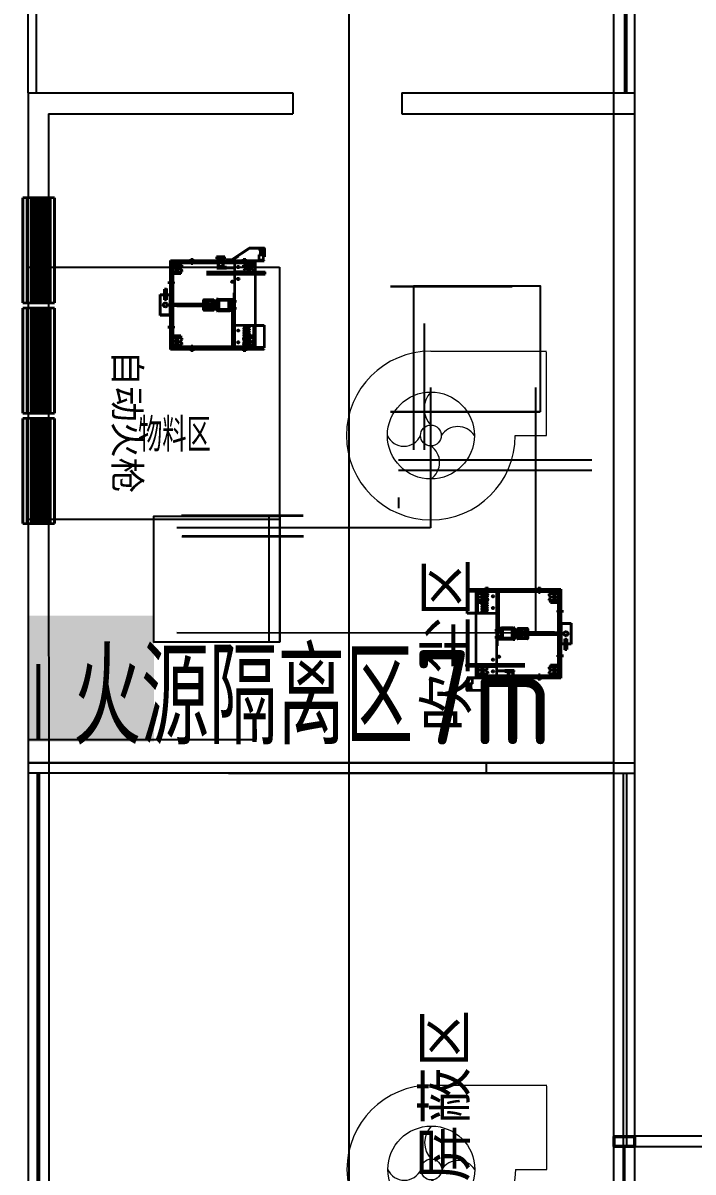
# Model space of a CAD drawing. Header units: millimetres. Extents: x -93009755325 to 1190721, y -74648 to 62868853516.
# Drawn here: x 245278 to 248468, y -27011 to -21541 of the extents above; entities that cross this region are included whole.
import ezdxf

# ---------------------------------------------------------------- set-up
doc = ezdxf.new("R2010")
doc.units = ezdxf.units.MM
doc.layers.add('Layer2', color=6, linetype='Continuous', lineweight=13)
doc.layers.add('设备层', color=7, linetype='Continuous', lineweight=13)
doc.layers.add('WINDOW_TEXT', color=7, linetype='Continuous')
doc.styles.add('ISO Proportional', font='isocp.shx', dxfattribs={"bigfont": 'gbcbig.shx'})

# ---------------------------------------------------------------- blocks, each defined once
blk = doc.blocks.new('sdafaf')
at = {"color": 0, "lineweight": 35}
for p, q in [((-25720.4, -102294.8), (-25720.4, -102350.8)), ((-25720.4, -102294.8), (-25664.4, -102294.8)), ((-25720.4, -102347.8), (-25720.4, -102297.8)), ((-25717.4, -102297.8), (-25667.4, -102297.8)), ((-25717.4, -102347.8), (-25717.4, -102297.8)), ((-25717.4, -102297.8), (-25717.4, -102347.8)), ((-25667.4, -102297.8), (-25667.4, -102347.8)), ((-25664.4, -102294.8), (-25664.4, -102350.8)), ((-25664.4, -102350.8), (-25720.4, -102350.8)), ((-25667.4, -102347.8), (-25717.4, -102347.8))]:
    blk.add_line(p, q, dxfattribs=at)
blk = doc.blocks.new('dsdsd')
at = {"color": 0, "lineweight": 35}
for p, q in [((-25914.4, -102299.8), (-25914.4, -102345.8)), ((-25912.4, -102297.8), (-25866.4, -102297.8)), ((-25912.4, -102343.8), (-25912.4, -102301.8)), ((-25910.4, -102299.8), (-25868.4, -102299.8)), ((-25868.4, -102345.8), (-25910.4, -102345.8)), ((-25866.4, -102301.8), (-25866.4, -102343.8)), ((-25864.4, -102299.8), (-25864.4, -102345.8)), ((-25866.4, -102347.8), (-25912.4, -102347.8))]:
    blk.add_line(p, q, dxfattribs=at)
for centre, start, end in [((-25912.4, -102299.8), 90, 180), ((-25912.4, -102345.8), 180, 270), ((-25910.4, -102301.8), 90, 180), ((-25910.4, -102343.8), 180, 270), ((-25868.4, -102301.8), 0, 90), ((-25868.4, -102343.8), 270, 0), ((-25866.4, -102299.8), 0, 90), ((-25866.4, -102345.8), 270, 0)]:
    blk.add_arc(centre, 2, start, end, dxfattribs=at)
blk = doc.blocks.new('hsgssgagwg')
at = {"color": 0, "lineweight": 35}
for p, q in [((-21184.1, -101696.3), (-21076.1, -101696.3)), ((-21184.1, -101796.3), (-21184.1, -101696.3)), ((-21182.1, -101796.3), (-21182.1, -101696.3)), ((-21078.1, -101696.3), (-21078.1, -101796.3)), ((-21076.1, -101696.3), (-21076.1, -101796.3)), ((-21184.1, -101746.3), (-21078.1, -101746.3)), ((-21184.1, -101748.3), (-21078.1, -101748.3)), ((-21184.1, -101796.3), (-21182.1, -101796.3)), ((-21184.1, -101836.3), (-21184.1, -101796.3)), ((-21078.1, -101796.3), (-21076.1, -101796.3)), ((-21076.1, -101796.3), (-21076.1, -101836.3)), ((-21076.1, -101836.3), (-21184.1, -101836.3))]:
    blk.add_line(p, q, dxfattribs=at)
for centre in [(-21174.1, -101769.3), (-21174.1, -101780.3), (-21167.9, -101791.3), (-21163.1, -101769.3), (-21163.1, -101780.3), (-21156.9, -101791.3), (-21152.1, -101769.3), (-21152.1, -101780.3), (-21145.9, -101791.3), (-21141.1, -101769.3), (-21141.1, -101780.3), (-21134.9, -101791.3), (-21130.1, -101769.3), (-21130.1, -101780.3), (-21123.9, -101791.3), (-21119.1, -101769.3), (-21119.1, -101780.3), (-21112.9, -101791.3), (-21108.1, -101769.3), (-21108.1, -101780.3), (-21101.9, -101791.3), (-21101.9, -101791.3), (-21097.1, -101769.3), (-21097.1, -101780.3), (-21090.9, -101791.3), (-21090.9, -101791.3), (-21086.1, -101769.3), (-21086.1, -101780.3), (-21158.1, -101820.3), (-21102.1, -101820.3)]:
    blk.add_circle(centre, 3, dxfattribs=at)
blk = doc.blocks.new('1111111111111111111111111')
at = {"color": 0, "lineweight": 35}
for p, q in [((-22135.3, -102613.6), (-22135.3, -102893.5)), ((-22130.3, -102613.6), (-22130.3, -102893.5)), ((-22125.3, -102613.6), (-22125.3, -102893.5)), ((-22130.3, -102845.2), (-22130.3, -102893.5)), ((-22135.3, -102893.5), (-22125.3, -102893.5))]:
    blk.add_line(p, q, dxfattribs=at)
blk = doc.blocks.new('dasdd')
at = {"color": 0, "lineweight": 35}
for p, q in [((-22075, -101217), (-22065, -101217)), ((-22075, -101221), (-22065, -101221)), ((-22075, -101225), (-22065, -101225)), ((-22055, -101201), (-22065, -101201)), ((-22065, -101201), (-22065, -101221)), ((-22065, -101221), (-22065, -101241)), ((-22065, -101241), (-22055, -101241)), ((-22055, -101241), (-22055, -101201))]:
    blk.add_line(p, q, dxfattribs=at)
blk = doc.blocks.new('555555')
at = {"color": 0, "lineweight": 35}
for p, q in [((-22260.3, -102749.2), (-22262.3, -102749.2)), ((-22262.3, -102749.2), (-22262.3, -102752.2)), ((-22262.3, -102749.2), (-22251.3, -102749.2)), ((-22262.3, -102752.2), (-22254.3, -102752.2)), ((-22260.3, -102740.2), (-22261.3, -102740.2)), ((-22260.3, -102732.1), (-22260.3, -102752.2)), ((-22260.3, -102732.1), (-22254.3, -102732.1)), ((-22257.3, -102732.1), (-22257.3, -102752.2)), ((-22254.3, -102732.1), (-22254.3, -102752.2)), ((-22254.3, -102752.2), (-22251.3, -102752.2)), ((-22251.3, -102752.2), (-22251.3, -102749.2))]:
    blk.add_line(p, q, dxfattribs=at)
blk = doc.blocks.new('777777777777777')
at = {"color": 0, "lineweight": 35}
for p, q in [((-22226.3, -102749.2), (-22228.3, -102749.2)), ((-22228.3, -102749.2), (-22228.3, -102752.2)), ((-22228.3, -102749.2), (-22217.3, -102749.2)), ((-22228.3, -102752.2), (-22220.3, -102752.2)), ((-22226.3, -102740.2), (-22227.3, -102740.2)), ((-22226.3, -102732.1), (-22226.3, -102752.2)), ((-22226.3, -102732.1), (-22220.3, -102732.1)), ((-22226.3, -102740.2), (-22226.3, -102745.2)), ((-22223.3, -102732.1), (-22223.3, -102752.2)), ((-22223.3, -102740.2), (-22223.3, -102745.2)), ((-22220.3, -102732.1), (-22220.3, -102752.2)), ((-22220.3, -102740.2), (-22220.3, -102745.2)), ((-22220.3, -102752.2), (-22217.3, -102752.2)), ((-22217.3, -102752.2), (-22217.3, -102749.2))]:
    blk.add_line(p, q, dxfattribs=at)
blk = doc.blocks.new('afsafafafaf')
at = {"color": 0, "lineweight": 35}
for p, q in [((-22452.3, -102218.8), (-22458.3, -102218.8)), ((-22458.3, -102230.8), (-22458.3, -102218.8)), ((-22437, -102220.8), (-22458.3, -102220.8)), ((-22437, -102224.8), (-22458.3, -102224.8)), ((-22437, -102228.8), (-22458.3, -102228.8)), ((-22452.3, -102230.8), (-22458.3, -102230.8)), ((-22452.3, -102230.8), (-22452.3, -102218.8)), ((-22437, -102228.8), (-22437, -102220.8))]:
    blk.add_line(p, q, dxfattribs=at)
blk = doc.blocks.new('EWEGGSGS')
at = {"color": 0, "lineweight": 35}
for p, q in [((-13541, -102445.2), (-13121, -102445.2)), ((-13541, -102845.2), (-13541, -102445.2)), ((-13541, -102445.2), (-13541, -102545.2)), ((-13531, -102845.2), (-13531, -102455.2)), ((-13531, -102455.2), (-13131, -102455.2)), ((-13131, -102455.2), (-13131, -102845.2)), ((-13121, -102445.2), (-13121, -102845.2)), ((-13541, -102745.2), (-13541, -102695.2)), ((-13531, -102785.2), (-13531, -102749.2)), ((-13131, -102749.2), (-13131, -102785.2)), ((-13531, -102845.2), (-13541, -102845.2)), ((-13121, -102845.2), (-13131, -102845.2))]:
    blk.add_line(p, q, dxfattribs=at)
for p, rotation in [((88787.8, -124895.2), 270), ((88999.8, -124895.2), 270), ((-35571.3, -204770), 180), ((-35571.3, -205020), 180)]:
    blk.add_blockref('afsafafafaf', p, dxfattribs=dict(at, rotation=rotation))
for p in [(8909.3, -320.4), (8909.3, -570.4)]:
    blk.add_blockref('afsafafafaf', p, dxfattribs=at)
blk = doc.blocks.new('GSSG')
at = {"color": 0, "lineweight": 35}
for p, q in [((-17645.7, -102116), (-17645.7, -102080)), ((-17645.7, -102080), (-17635.7, -102080)), ((-17645.7, -102094), (-17593.7, -102094)), ((-17645.7, -102098), (-17593.7, -102098)), ((-17645.7, -102102), (-17593.7, -102102)), ((-17645.7, -102116), (-17635.7, -102116)), ((-17635.7, -102080), (-17635.7, -102116)), ((-17634.7, -102073), (-17634.7, -102123)), ((-17634.7, -102073), (-17629.7, -102073)), ((-17634.7, -102123), (-17629.7, -102123)), ((-17619.7, -102083), (-17629.7, -102073)), ((-17619.7, -102113), (-17629.7, -102123)), ((-17619.7, -102083), (-17609.7, -102073)), ((-17619.7, -102098), (-17619.7, -102083)), ((-17619.7, -102098), (-17619.7, -102113)), ((-17619.7, -102113), (-17609.7, -102123)), ((-17609.7, -102073), (-17604.7, -102073)), ((-17609.7, -102123), (-17604.7, -102123)), ((-17604.7, -102123), (-17604.7, -102073)), ((-17603.7, -102116), (-17603.7, -102080)), ((-17603.7, -102080), (-17593.7, -102080)), ((-17593.7, -102116), (-17603.7, -102116)), ((-17593.7, -102116), (-17593.7, -102080))]:
    blk.add_line(p, q, dxfattribs=at)
blk = doc.blocks.new('gaffafa')
at = {"color": 0, "lineweight": 35}
for p, q in [((-18533, -100776.2), (-18533, -100676.2)), ((-18533, -100676.2), (-18531, -100676.2)), ((-18531, -100676.2), (-18483, -100676.2)), ((-18531, -100676.2), (-18531, -100776.2)), ((-18531, -100678.2), (-18483, -100678.2)), ((-18485, -100676.2), (-18485, -100776.2)), ((-18483, -100676.2), (-18483, -100776.2)), ((-18563, -100731.2), (-18563, -100721.2)), ((-18563, -100721.2), (-18533, -100721.2)), ((-18533, -100731.2), (-18563, -100731.2)), ((-18513.4, -100801.6), (-18513.4, -100750.9)), ((-18513.4, -100750.9), (-18503.4, -100750.9)), ((-18513.4, -100803.5), (-18513.4, -100753.5)), ((-18503.4, -100750.9), (-18503.4, -100801.6)), ((-18483, -100774.2), (-18533, -100774.2)), ((-18483, -100776.2), (-18533, -100776.2)), ((-18513.4, -100801.6), (-18503.4, -100801.6))]:
    blk.add_line(p, q, dxfattribs=at)
for radius in [10, 9]:
    blk.add_circle((-18508.1, -100726.2), radius, dxfattribs=at)
blk = doc.blocks.new('affafaf')
at = {"color": 0, "lineweight": 35}
for p, q in [((-18724.4, -105180.7), (-18724.4, -105201.7)), ((-18697.4, -105180.7), (-18724.4, -105180.7)), ((-18722.4, -105180.7), (-18722.4, -105201.7)), ((-18697.4, -105180.7), (-18697.4, -105201.7)), ((-18697.4, -105188.2), (-18673.4, -105188.2)), ((-18697.4, -105201.7), (-18724.4, -105201.7)), ((-18697.4, -105191.2), (-18673.4, -105191.2)), ((-18697.4, -105194.2), (-18673.4, -105194.2))]:
    blk.add_line(p, q, dxfattribs=at)
blk.add_circle((-18673.4, -105191.2), 5.83, dxfattribs=at)
blk = doc.blocks.new('shaohuoji')
at = {"color": 0, "lineweight": 35}
for p, q in [((342142.8, 39134.5), (342142.8, 39580.5)), ((342142.8, 39580.5), (342566.8, 39580.5)), ((342144.8, 39578.5), (342564.8, 39578.5)), ((342144.8, 39134.5), (342144.8, 39578.5)), ((342144.8, 39578.5), (342144.8, 39478.5)), ((342144.8, 39568.5), (342564.8, 39568.5)), ((342154.8, 39178.5), (342154.8, 39578.5)), ((342349.8, 39550.5), (342349.8, 39424.5)), ((342359.8, 39550.5), (342359.8, 39424.5)), ((342554.8, 39578.5), (342554.8, 39178.5)), ((342564.8, 39578.5), (342564.8, 39134.5)), ((342566.8, 39580.5), (342566.8, 39134.5)), ((342349.8, 39411.8), (342349.8, 39362.5)), ((342349.8, 39411.8), (342359.8, 39411.8)), ((342354.8, 39411.8), (342354.8, 39362.5)), ((342359.8, 39411.8), (342359.8, 39362.5)), ((342382.8, 39362.5), (342326.8, 39362.5)), ((342326.8, 39362.5), (342326.8, 39359.5)), ((342326.8, 39354.5), (342326.8, 39359.5)), ((342326.8, 39359.5), (342382.8, 39359.5)), ((342329.8, 39349.5), (342329.8, 39303.5)), ((342331.8, 39351.5), (342377.8, 39351.5)), ((342332.8, 39306.5), (342332.8, 39346.5)), ((342334.8, 39348.5), (342374.8, 39348.5)), ((342376.8, 39346.5), (342376.8, 39306.5)), ((342379.8, 39349.5), (342379.8, 39303.5)), ((342382.8, 39359.5), (342382.8, 39362.5)), ((342382.8, 39354.5), (342382.8, 39359.5)), ((342534.7, 39359.7), (342529.7, 39359.7)), ((342529.7, 39359.7), (342529.7, 39314)), ((342534.7, 39314), (342534.7, 39359.7)), ((342534.7, 39330.5), (342534.7, 39354.5)), ((342534.7, 39354.5), (342558.7, 39354.5)), ((342558.7, 39330.5), (342534.7, 39330.5)), ((342536.7, 39352.5), (342556.7, 39352.5)), ((342536.7, 39332.5), (342536.7, 39352.5)), ((342536.7, 39351.5), (342556.7, 39351.5)), ((342556.7, 39333.5), (342536.7, 39333.5)), ((342556.7, 39332.5), (342536.7, 39332.5)), ((342537.7, 39332.5), (342537.7, 39352.5)), ((342555.7, 39352.5), (342555.7, 39332.5)), ((342556.7, 39352.5), (342556.7, 39332.5)), ((342558.7, 39354.5), (342558.7, 39330.5)), ((342558.7, 39346.5), (342563.5, 39346.5)), ((342558.7, 39342.5), (342563.5, 39342.5)), ((342558.7, 39338.5), (342563.5, 39338.5)), ((342563.5, 39338.5), (342563.5, 39346.5)), ((342144.8, 39278.5), (342144.8, 39328.5)), ((342144.8, 39285.1), (342323.1, 39285.1)), ((342144.8, 39283.1), (342323.1, 39283.1)), ((342296.8, 39278.5), (342412.8, 39278.5)), ((342296.8, 39274.5), (342296.8, 39278.5)), ((342326.8, 39278.5), (342326.8, 39298.5)), ((342329.8, 39283.5), (342329.8, 39298.5)), ((342329.8, 39283.5), (342379.8, 39283.5)), ((342329.8, 39283.5), (342332.8, 39283.5)), ((342377.8, 39301.5), (342331.8, 39301.5)), ((342374.8, 39304.5), (342334.8, 39304.5)), ((342379.8, 39298.5), (342379.8, 39283.5)), ((342382.8, 39298.5), (342382.8, 39278.5)), ((342412.8, 39274.5), (342412.8, 39278.5)), ((342501.8, 39238.5), (342501.8, 39278.5)), ((342506.8, 39238.5), (342506.8, 39278.5)), ((342511.8, 39238.5), (342511.8, 39278.5)), ((342529.7, 39314), (342534.7, 39314)), ((342531.2, 39314), (342531.2, 39272.8)), ((342532.2, 39314), (342532.2, 39272.8)), ((342533.2, 39314), (342533.2, 39272.8)), ((342566.6, 39287.6), (342566.6, 39317.6)), ((342566.6, 39317.6), (342568.6, 39317.6)), ((342568.6, 39287.6), (342566.6, 39287.6)), ((342566.8, 39289), (342566.8, 39319)), ((342568.6, 39287.6), (342568.6, 39317.6)), ((342568.6, 39317.6), (342570.6, 39317.6)), ((342568.6, 39317.6), (342568.6, 39287.6)), ((342570.6, 39287.6), (342568.6, 39287.6)), ((342571.8, 39283.6), (342570.2, 39282.5)), ((342570.2, 39282.5), (342586.9, 39257.6)), ((342570.6, 39317.6), (342570.6, 39287.6)), ((342571.8, 39283.6), (342623.7, 39205.9)), ((342571.8, 39283.6), (342573.8, 39283.6)), ((342588.6, 39258.7), (342571.8, 39283.6)), ((342573.8, 39283.6), (342625.7, 39205.9)), ((342142.8, 39178.5), (342142.8, 39228.5)), ((342144.8, 39274.5), (342354.8, 39274.5)), ((342154.8, 39238.5), (342154.8, 39274.5)), ((342296.8, 39274.5), (342412.8, 39274.5)), ((342354.8, 39274.5), (342554.8, 39274.5)), ((342554.8, 39274.5), (342554.8, 39238.5)), ((342586.9, 39257.6), (342588.6, 39258.7)), ((342564.8, 39178.5), (342144.8, 39178.5)), ((342623.7, 39137.6), (342623.7, 39205.9)), ((342625.7, 39205.9), (342625.7, 39135.6)), ((342142.8, 39134.5), (342144.8, 39134.5)), ((342564.8, 39134.5), (342566.8, 39134.5)), ((342583.7, 39133.6), (342583.7, 39135.6)), ((342583.7, 39135.6), (342621.7, 39135.6)), ((342623.7, 39133.6), (342583.7, 39133.6)), ((342623.7, 39133.6), (342623.7, 39133.6))]:
    blk.add_line(p, q, dxfattribs=at)
for centre, radius in [((342354.8, 39399.5), 23), ((342354.8, 39399.5), 21.9), ((342354.8, 39399.5), 10), ((342464.8, 39286.5), 4), ((342464.8, 39286.5), 3), ((342464.8, 39286.5), 2), ((342569.6, 39285.1), 2.5), ((342176.8, 39258.5), 3.5), ((342232.8, 39258.5), 3.5), ((342478.8, 39258.5), 4), ((342534.8, 39258.5), 4)]:
    blk.add_circle(centre, radius, dxfattribs=at)
for centre, start, end in [((342331.8, 39349.5), 90, 180), ((342334.8, 39346.5), 90, 180), ((342374.8, 39346.5), 0, 90), ((342377.8, 39349.5), 0, 90), ((342331.8, 39303.5), 180, 270), ((342334.8, 39306.5), 180, 270), ((342374.8, 39306.5), 270, 0), ((342377.8, 39303.5), 270, 0), ((342621.7, 39137.6), 270, 0), ((342623.7, 39135.6), 270, 0)]:
    blk.add_arc(centre, 2, start, end, dxfattribs=at)
for name, p, rotation in [('gaffafa', (241628.6, 58113.4), 90), ('afsafafafaf', (444473.6, 17128.4), 270), ('afsafafafaf', (444685.6, 17128.4), 270), ('afsafafafaf', (320114.5, -62746.3), 180), ('hsgssgagwg', (321074.7, -62561.8), 180), ('afsafafafaf', (320114.5, -62996.3), 180)]:
    blk.add_blockref(name, p, dxfattribs=dict(at, rotation=rotation))
at = {"color": 1, "lineweight": 35}
blk.add_blockref('EWEGGSGS', (355685.8, 142023.7), dxfattribs=at)
at = {"color": 0, "lineweight": 35}
for name, p in [('GSSG', (359800.5, 141647.6)), ('GSSG', (360148.5, 141647.6)), ('afsafafafaf', (364595.1, 141703.3)), ('dsdsd', (368244.2, 141722.3)), ('1111111111111111111111111', (364637.1, 142023.7)), ('sdafaf', (368047.2, 141649.3)), ('dasdd', (364638.6, 140563.4)), ('555555', (364595.1, 142023.7)), ('777777777777777', (364595.1, 142023.7)), ('afsafafafaf', (364595.1, 141453.3)), ('GSSG', (359800.5, 141306)), ('GSSG', (360148.5, 141306)), ('affafaf', (361291.2, 144341.2))]:
    blk.add_blockref(name, p, dxfattribs=at)
blk = doc.blocks.new('sascaaaa')
at = {"layer": 'Layer2'}
for p, q in [((437903.8, 204854.9), (438454, 204854.9)), ((438454, 204453.2), (438454, 204850.5)), ((438305.4, 204453.2), (438454, 204453.2))]:
    blk.add_line(p, q, dxfattribs=at)
for radius in [206.9, 49.5]:
    blk.add_circle((437903.8, 204453.2), radius, dxfattribs=at)
for centre, radius, start, end in [((437903.8, 204453.2), 401.7, 90, 0), ((437985, 204581.5), 113.1, 135.8868, 224.1132), ((438032, 204401.3), 94.3, 33.4198, 146.5802), ((437775.6, 204487.6), 85.9, 203.5591, 336.4409), ((437850.3, 204325), 95.2, 304.2036, 55.7964)]:
    blk.add_arc(centre, radius, start, end, dxfattribs=at)
blk = doc.blocks.new('50fangguan')
at = {"color": 1, "lineweight": 35}
for p, q in [((904025.0695, -103546.4092), (904027.0695, -103544.4092)), ((904034.0695, -103547.4092), (904037.0695, -103544.4092)), ((904044.0695, -103547.4092), (904047.0695, -103544.4092)), ((904054.0695, -103547.4092), (904057.0695, -103544.4092)), ((904064.0695, -103547.4092), (904067.0695, -103544.4092)), ((904074.0695, -103547.4092), (904077.0695, -103544.4092)), ((904074.0695, -103547.4092), (904077.0695, -103544.4092)), ((904084.0695, -103547.4092), (904087.0695, -103544.4092)), ((904084.0695, -103547.4092), (904087.0695, -103544.4092)), ((904094.0695, -103547.4092), (904097.0695, -103544.4092)), ((904094.0695, -103547.4092), (904097.0695, -103544.4092)), ((904104.0695, -103547.4092), (904107.0695, -103544.4092)), ((904104.0695, -103547.4092), (904107.0695, -103544.4092)), ((904114.0695, -103547.4092), (904117.0695, -103544.4092)), ((904122.0695, -103549.4092), (904125.0695, -103546.4092)), ((904025.0695, -103556.4092), (904028.0695, -103553.4092)), ((904025.0695, -103566.4092), (904028.0695, -103563.4092)), ((904025.0695, -103576.4092), (904028.0695, -103573.4092)), ((904025.0695, -103586.4092), (904028.0695, -103583.4092)), ((904027.0695, -103594.4092), (904030.0695, -103591.4092)), ((904037.0695, -103594.4092), (904040.0695, -103591.4092)), ((904047.0695, -103594.4092), (904050.0695, -103591.4092)), ((904057.0695, -103594.4092), (904060.0695, -103591.4092)), ((904067.0695, -103594.4092), (904070.0695, -103591.4092)), ((904077.0695, -103594.4092), (904080.0695, -103591.4092)), ((904087.0695, -103594.4092), (904090.0695, -103591.4092)), ((904097.0695, -103594.4092), (904100.0695, -103591.4092)), ((904107.0695, -103594.4092), (904110.0695, -103591.4092)), ((904117.0695, -103594.4092), (904120.0695, -103591.4092)), ((904122.0695, -103559.4092), (904125.0695, -103556.4092)), ((904122.0695, -103569.4092), (904125.0695, -103566.4092)), ((904122.0695, -103579.4092), (904125.0695, -103576.4092)), ((904122.0695, -103589.4092), (904125.0695, -103586.4092))]:
    blk.add_line(p, q, dxfattribs=at)
blk.add_lwpolyline([(904027.0695, -103544.4092), (904123.0695, -103544.4092, -0.414213562), (904125.0695, -103546.4092), (904125.0695, -103592.4092, -0.414213562), (904123.0695, -103594.4092), (904027.0695, -103594.4092, -0.414213562), (904025.0695, -103592.4092), (904025.0695, -103546.4092, -0.414213562)], format="xyb", close=True, dxfattribs=at)
blk.add_lwpolyline([(904028.0695, -103547.4092), (904122.0695, -103547.4092), (904122.0695, -103591.4092), (904028.0695, -103591.4092)], close=True, dxfattribs=at)
blk.add_lwpolyline([(904028.0695, -103547.4092), (904122.0695, -103547.4092), (904122.0695, -103591.4092), (904028.0695, -103591.4092)], close=True, dxfattribs=at)
blk = doc.blocks.new('beiyechuang')
at = {"layer": 'WINDOW_TEXT', "color": 5, "lineweight": 35}
for p, q in [((898229.4, -116294.9), (898229.4, -116794.9)), ((898229.4, -116794.9), (898229.4, -116294.9)), ((898279.4, -116294.9), (898229.4, -116294.9)), ((898249.4, -116294.9), (898249.4, -116794.9)), ((898249.4, -116794.9), (898249.4, -116294.9)), ((898299.4, -116294.9), (898249.4, -116294.9)), ((898269.4, -116294.9), (898269.4, -116794.9)), ((898269.4, -116794.9), (898269.4, -116294.9)), ((898319.4, -116294.9), (898269.4, -116294.9)), ((898279.4, -116294.9), (898279.4, -116794.9)), ((898279.4, -116794.9), (898279.4, -116294.9)), ((898289.4, -116294.9), (898289.4, -116794.9)), ((898289.4, -116794.9), (898289.4, -116294.9)), ((898339.4, -116294.9), (898289.4, -116294.9)), ((898299.4, -116294.9), (898299.4, -116794.9)), ((898299.4, -116794.9), (898299.4, -116294.9)), ((898309.4, -116294.9), (898309.4, -116794.9)), ((898309.4, -116794.9), (898309.4, -116294.9)), ((898359.4, -116294.9), (898309.4, -116294.9)), ((898319.4, -116294.9), (898319.4, -116794.9)), ((898319.4, -116794.9), (898319.4, -116294.9)), ((898329.4, -116294.9), (898329.4, -116794.9)), ((898329.4, -116794.9), (898329.4, -116294.9)), ((898379.4, -116294.9), (898329.4, -116294.9)), ((898339.4, -116294.9), (898339.4, -116794.9)), ((898339.4, -116794.9), (898339.4, -116294.9)), ((898359.4, -116294.9), (898359.4, -116794.9)), ((898359.4, -116794.9), (898359.4, -116294.9)), ((898379.4, -116294.9), (898379.4, -116794.9)), ((898379.4, -116794.9), (898379.4, -116294.9)), ((898229.4, -116794.9), (898279.4, -116794.9)), ((898249.4, -116794.9), (898299.4, -116794.9)), ((898269.4, -116794.9), (898319.4, -116794.9)), ((898289.4, -116794.9), (898339.4, -116794.9)), ((898309.4, -116794.9), (898359.4, -116794.9)), ((898329.4, -116794.9), (898379.4, -116794.9))]:
    blk.add_line(p, q, dxfattribs=at)
blk = doc.blocks.new('erhets')
at = {"layer": 'WINDOW_TEXT', "color": 5, "lineweight": 35, "rotation": 90}
for p in [(334596.7, -934216.6), (335121.7, -934216.6), (335646.7, -934216.6)]:
    blk.add_blockref('beiyechuang', p, dxfattribs=at)

msp = doc.modelspace()

# ---------------------------------------------------------------- linework, layer by layer
at = {"color": 250, "lineweight": -3}
for p, q in [((248140.886, -16789.514), (248140.886, -21873.679)), ((248150.886, -16789.514), (248150.886, -21873.679)), ((245301.95, -21873.679), (245301.95, -20273.679)), ((245341.95, -21873.679), (245341.95, -20323.679)), ((245341.95, -21873.679), (245341.95, -20323.679)), ((246563.399, -21873.679), (246563.399, -21973.679)), ((245301.95, -21991.978), (245301.95, -23581.955)), ((245299.95, -22703.289), (246499.95, -22703.289)), ((245299.95, -22703.289), (246499.95, -22703.289)), ((246499.95, -22703.289), (246499.95, -23903.289)), ((247139.431, -23392.017), (247739.431, -23392.017)), ((245299.95, -23903.289), (246499.95, -23903.289)), ((245299.95, -23903.289), (246499.95, -23903.289)), ((245346.772, -24952.853), (245346.772, -24593.651)), ((245356.772, -24952.853), (245356.772, -24593.651)), ((246387.397, -24952.853), (246387.397, -24902.853)), ((248090.682, -25063.101), (245299.833, -25063.101)), ((247485.28, -25113.101), (247485.28, -25063.101)), ((248090.682, -25113.101), (245299.833, -25113.101)), ((245346.772, -27577.168), (245346.772, -25113.101)), ((245356.772, -27255.363), (245356.772, -25113.101)), ((248135.799, -25113.101), (248135.799, -32463.101)), ((248150.886, -25113.101), (248150.886, -26891.101)), ((251187.818, -26841.101), (248090.799, -26841.101)), ((248135.799, -26839.101), (248135.799, -26844.101)), ((248135.799, -26841.101), (248135.799, -26844.101)), ((248145.799, -26839.101), (248145.799, -26844.101)), ((248145.799, -26841.101), (248145.799, -26844.101)), ((251187.818, -26891.101), (248090.799, -26891.101)), ((248141.604, -26891.101), (248145.414, -32463.101))]:
    msp.add_line(p, q, dxfattribs=at)
for points in [[(247739.431, -23392.017), (247139.431, -23392.017), (247139.431, -22792.017), (247739.431, -22792.017)], [(246500.656, -24488.402), (245900.656, -24488.402), (245900.656, -23888.402), (246500.656, -23888.402)]]:
    msp.add_lwpolyline(points, close=True, dxfattribs=at)
msp.add_solid([(245301.95, -24363.101), (245301.95, -24963.101), (245901.95, -24363.101), (245901.95, -24963.101)], dxfattribs=at)
at = {"layer": 'WINDOW_TEXT', "color": 250, "lineweight": -3}
for p, q in [((247027.894, -22794.017), (247607.507, -22794.017)), ((247027.894, -22796.017), (247606.949, -22796.017)), ((247139.431, -23573.924), (247139.431, -22971.924)), ((247189.431, -23573.924), (247189.431, -22971.924)), ((247218.101, -23276.182), (247218.101, -23945.262)), ((247218.101, -23276.182), (247218.101, -23945.262)), ((247218.101, -23276.182), (247218.101, -23945.262)), ((247718.101, -23276.182), (247718.101, -23945.353)), ((247718.101, -23276.182), (247718.101, -23945.353)), ((247718.101, -23276.182), (247718.101, -23945.353)), ((247606.592, -23392.017), (247027.894, -23392.017)), ((247607.507, -23394.017), (247027.894, -23394.017)), ((246612.193, -23886.402), (246032.581, -23886.402)), ((246612.193, -23888.402), (246033.139, -23888.402)), ((246450.656, -24486.402), (246450.656, -23884.402)), ((246500.656, -24486.402), (246500.656, -23884.402)), ((247218.101, -23945.262), (246010.345, -23945.042)), ((247718.101, -23945.353), (247718.101, -24445.353)), ((246034.581, -23985.162), (246614.193, -23985.162)), ((246035.495, -23983.162), (246614.193, -23983.162)), ((247718.101, -24236.448), (247718.101, -24445.353)), ((247718.101, -24236.448), (247718.101, -24445.353)), ((247718.101, -24445.353), (246010.345, -24445.042))]:
    msp.add_line(p, q, dxfattribs=at)
at = {"layer": '设备层', "color": 250, "lineweight": -3}
for p, q in [((248090.799, -26891.101), (248090.799, -4853.344)), ((248190.799, -26891.101), (248190.799, -4846.785)), ((248190.799, -24370.78), (248190.799, -4846.785)), ((246829.894, -21135.411), (246829.894, -34250.781)), ((245301.95, -21873.679), (245301.95, -21991.978)), ((245301.95, -21873.679), (246563.399, -21873.679)), ((247080.832, -21873.679), (248188.799, -21873.679)), ((247080.832, -21873.679), (247080.832, -21973.679)), ((245399.595, -21973.679), (246563.399, -21973.679)), ((245399.612, -21973.679), (245401.595, -27757.412)), ((247080.832, -21973.679), (248188.799, -21973.679)), ((245301.95, -22375.084), (245301.95, -27721.104)), ((245401.595, -22375.084), (245401.595, -22803.02)), ((247065.242, -23620.763), (247986.672, -23620.763)), ((247065.242, -23670.763), (247986.672, -23670.763)), ((247065.242, -23800.67), (247065.242, -23850.67)), ((245301.95, -24952.853), (246387.397, -24952.853)), ((245299.833, -25063.101), (247485.28, -25063.101)), ((247485.28, -25063.101), (248188.682, -25063.101)), ((246257.067, -25113.101), (248188.682, -25113.101)), ((248090.799, -32463.101), (248090.799, -26891.101)), ((248190.799, -32463.101), (248190.799, -26891.101))]:
    msp.add_line(p, q, dxfattribs=at)

# ---------------------------------------------------------------- block references
at = {"color": 250, "lineweight": -3, "rotation": 270}
msp.add_blockref('erhets', (281265.248, 428517.91), dxfattribs=at)
at = {"color": 250, "lineweight": -3}
msp.add_blockref('50fangguan', (-655934.271, 76703.308), dxfattribs=at)
msp.add_blockref('50fangguan', (-655934.271, 76703.308), dxfattribs=at)
at = {"layer": '设备层', "color": 250, "lineweight": -3}
for p, rotation in [((285561.163, -365238.149), 89.99999999999999), ((208257.324, 317906.376), 270)]:
    msp.add_blockref('shaohuoji', p, dxfattribs=dict(at, rotation=rotation))
for p in [(-190683.988, -227958.271), (-190681.988, -231452.624)]:
    msp.add_blockref('sascaaaa', p, dxfattribs=at)

# ---------------------------------------------------------------- texts
at = {"color": 250, "lineweight": -3, "style": 'ISO Proportional'}
msp.add_text('火源隔离区7m ', height=450, dxfattribs=at).set_placement((245516.21, -24976.084))
at = {"color": 250, "lineweight": -3, "insert": (245837.511, -23098.64), "char_height": 125, "width": 1005.53313, "attachment_point": 1, "rotation": 270}
msp.add_mtext('{\\fSimSun|b0|i0|c134|p54;自动火枪}', dxfattribs=at)
at = {"color": 250, "lineweight": -3, "insert": (245825.986, -23422.707), "char_height": 160, "width": 1475.63743, "attachment_point": 1, "style": 'ISO Proportional'}
msp.add_mtext('物料区', dxfattribs=at)
at = {"color": 250, "lineweight": -3, "char_height": 200, "width": 5101.39903, "attachment_point": 1, "rotation": 90, "style": 'ISO Proportional'}
for s, insert in [('{\\fSimSun|b0|i0|c134|p54;吹尘区}', (247190.71, -24913.242)), ('{\\fSimSun|b0|i0|c134|p54;胶塞屏蔽区}', (247183.195, -27603.404))]:
    msp.add_mtext(s, dxfattribs=dict(at, insert=insert))

doc.saveas('drawing.dxf')
